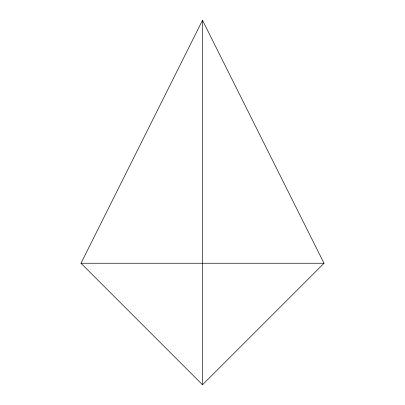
<?xml version="1.0" encoding="UTF-8"?>
<svg xmlns="http://www.w3.org/2000/svg" width="405" height="405" viewBox="0 0 405 405"><rect width="100%" height="100%" fill="white"/><g stroke="black" fill="none" stroke-linecap="round" stroke-linejoin="round"><path stroke-width="0.61" d="M81 263.25L202.5 20.25L324 263.25L202.5 384.75L81 263.25L324 263.25M202.5 20.25L202.5 384.75"/></g></svg>
